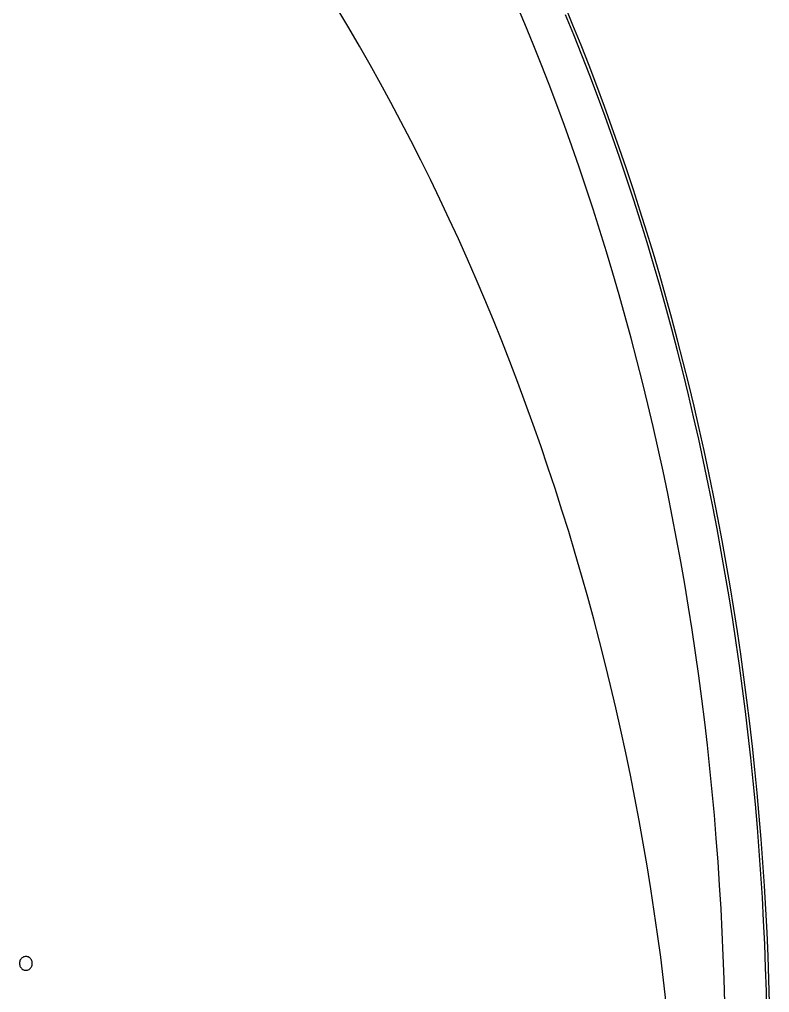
# Model space of a CAD drawing. Extents: x -1 to 217, y -22 to 302.
# Drawn here: x 157 to 217, y 146.1 to 224 of the extents above; entities that cross this region are included whole.
import ezdxf

# ---------------------------------------------------------------- set-up
doc = ezdxf.new("R2010")
doc.units = 0

msp = doc.modelspace()

# ---------------------------------------------------------------- linework, layer by layer
at = {"layer": 'ELLIPSES'}
for p, q in [((197.433, 223.673), (196.761, 225.265)), ((183.335, 223.363), (182.462, 224.821)), ((201.293, 223.575), (200.631, 225.175)), ((201.361, 222.793), (200.704, 224.398)), ((184.196, 221.89), (183.335, 223.363)), ((198.094, 222.07), (197.433, 223.673)), ((201.943, 221.964), (201.293, 223.575)), ((202.006, 221.176), (201.361, 222.793)), ((185.044, 220.404), (184.196, 221.89)), ((198.741, 220.454), (198.094, 222.07)), ((202.58, 220.342), (201.943, 221.964)), ((202.638, 219.549), (202.006, 221.176)), ((185.881, 218.905), (185.044, 220.404)), ((199.376, 218.828), (198.741, 220.454)), ((203.204, 218.709), (202.58, 220.342)), ((203.257, 217.911), (202.638, 219.549)), ((186.705, 217.392), (185.881, 218.905)), ((199.998, 217.19), (199.376, 218.828)), ((203.816, 217.065), (203.204, 218.709)), ((203.863, 216.262), (203.257, 217.911)), ((187.517, 215.867), (186.705, 217.392)), ((200.606, 215.541), (199.998, 217.19)), ((204.415, 215.411), (203.816, 217.065)), ((204.456, 214.603), (203.863, 216.262)), ((188.316, 214.329), (187.517, 215.867)), ((201.202, 213.881), (200.606, 215.541)), ((205, 213.746), (204.415, 215.411)), ((205.036, 212.933), (204.456, 214.603)), ((189.102, 212.778), (188.316, 214.329)), ((201.784, 212.211), (201.202, 213.881)), ((205.573, 212.072), (205, 213.746)), ((205.603, 211.254), (205.036, 212.933)), ((189.875, 211.215), (189.102, 212.778)), ((202.353, 210.531), (201.784, 212.211)), ((206.132, 210.388), (205.573, 212.072)), ((206.157, 209.565), (205.603, 211.254)), ((190.636, 209.64), (189.875, 211.215)), ((202.909, 208.84), (202.353, 210.531)), ((206.679, 208.694), (206.132, 210.388)), ((191.383, 208.053), (190.636, 209.64)), ((206.698, 207.867), (206.157, 209.565)), ((203.451, 207.14), (202.909, 208.84)), ((207.212, 206.991), (206.679, 208.694)), ((192.117, 206.455), (191.383, 208.053)), ((207.225, 206.159), (206.698, 207.867)), ((203.98, 205.43), (203.451, 207.14)), ((207.732, 205.279), (207.212, 206.991)), ((192.838, 204.845), (192.117, 206.455)), ((207.739, 204.443), (207.225, 206.159)), ((204.495, 203.711), (203.98, 205.43)), ((208.238, 203.559), (207.732, 205.279)), ((193.545, 203.225), (192.838, 204.845)), ((208.239, 202.718), (207.739, 204.443)), ((204.996, 201.982), (204.495, 203.711)), ((208.731, 201.829), (208.238, 203.559)), ((194.239, 201.594), (193.545, 203.225)), ((208.726, 200.984), (208.239, 202.718)), ((205.484, 200.245), (204.996, 201.982)), ((194.919, 199.952), (194.239, 201.594)), ((209.21, 200.092), (208.731, 201.829)), ((209.2, 199.242), (208.726, 200.984)), ((195.586, 198.3), (194.919, 199.952)), ((205.957, 198.5), (205.484, 200.245)), ((209.676, 198.346), (209.21, 200.092)), ((209.659, 197.492), (209.2, 199.242)), ((196.238, 196.637), (195.586, 198.3)), ((206.417, 196.746), (205.957, 198.5)), ((210.128, 196.592), (209.676, 198.346)), ((210.105, 195.734), (209.659, 197.492)), ((196.877, 194.965), (196.238, 196.637)), ((206.863, 194.984), (206.417, 196.746)), ((210.566, 194.831), (210.128, 196.592)), ((210.537, 193.969), (210.105, 195.734)), ((197.502, 193.284), (196.877, 194.965)), ((207.295, 193.214), (206.863, 194.984)), ((210.99, 193.062), (210.566, 194.831)), ((210.956, 192.196), (210.537, 193.969)), ((198.112, 191.593), (197.502, 193.284)), ((207.713, 191.436), (207.295, 193.214)), ((211.401, 191.286), (210.99, 193.062)), ((211.36, 190.416), (210.956, 192.196)), ((198.709, 189.894), (198.112, 191.593)), ((208.117, 189.652), (207.713, 191.436)), ((211.797, 189.503), (211.401, 191.286)), ((211.751, 188.629), (211.36, 190.416)), ((199.291, 188.185), (198.709, 189.894)), ((208.506, 187.86), (208.117, 189.652)), ((212.18, 187.714), (211.797, 189.503)), ((212.127, 186.836), (211.751, 188.629)), ((199.858, 186.468), (199.291, 188.185)), ((208.882, 186.061), (208.506, 187.86)), ((212.549, 185.918), (212.18, 187.714)), ((200.411, 184.743), (199.858, 186.468)), ((212.489, 185.036), (212.127, 186.836)), ((209.243, 184.256), (208.882, 186.061)), ((212.903, 184.115), (212.549, 185.918)), ((200.95, 183.01), (200.411, 184.743)), ((212.838, 183.231), (212.489, 185.036)), ((209.589, 182.444), (209.243, 184.256)), ((213.244, 182.307), (212.903, 184.115)), ((213.172, 181.419), (212.838, 183.231)), ((201.474, 181.269), (200.95, 183.01)), ((209.921, 180.626), (209.589, 182.444)), ((213.57, 180.493), (213.244, 182.307)), ((201.983, 179.521), (201.474, 181.269)), ((213.492, 179.602), (213.172, 181.419)), ((210.239, 178.803), (209.921, 180.626)), ((213.882, 178.674), (213.57, 180.493)), ((202.477, 177.765), (201.983, 179.521)), ((213.797, 177.779), (213.492, 179.602)), ((210.543, 176.974), (210.239, 178.803)), ((214.18, 176.849), (213.882, 178.674)), ((202.957, 176.003), (202.477, 177.765)), ((214.089, 175.951), (213.797, 177.779)), ((210.831, 175.14), (210.543, 176.974)), ((214.464, 175.019), (214.18, 176.849)), ((203.421, 174.234), (202.957, 176.003)), ((214.366, 174.118), (214.089, 175.951)), ((211.106, 173.3), (210.831, 175.14)), ((214.733, 173.185), (214.464, 175.019)), ((203.871, 172.458), (203.421, 174.234)), ((214.628, 172.281), (214.366, 174.118)), ((211.365, 171.456), (211.106, 173.3)), ((214.988, 171.346), (214.733, 173.185)), ((204.305, 170.677), (203.871, 172.458)), ((214.877, 170.439), (214.628, 172.281)), ((211.61, 169.608), (211.365, 171.456)), ((215.229, 169.503), (214.988, 171.346)), ((204.724, 168.89), (204.305, 170.677)), ((215.11, 168.593), (214.877, 170.439)), ((211.84, 167.755), (211.61, 169.608)), ((215.455, 167.655), (215.229, 169.503)), ((205.128, 167.097), (204.724, 168.89)), ((215.33, 166.744), (215.11, 168.593)), ((212.056, 165.898), (211.84, 167.755)), ((215.667, 165.804), (215.455, 167.655)), ((205.517, 165.299), (205.128, 167.097)), ((215.535, 164.89), (215.33, 166.744)), ((205.89, 163.495), (205.517, 165.299)), ((212.256, 164.037), (212.056, 165.898)), ((215.864, 163.95), (215.667, 165.804)), ((215.725, 163.033), (215.535, 164.89)), ((212.442, 162.173), (212.256, 164.037)), ((216.046, 162.092), (215.864, 163.95)), ((206.248, 161.688), (205.89, 163.495)), ((215.901, 161.173), (215.725, 163.033)), ((212.614, 160.306), (212.442, 162.173)), ((206.59, 159.875), (206.248, 161.688)), ((216.215, 160.231), (216.046, 162.092)), ((216.062, 159.31), (215.901, 161.173)), ((206.917, 158.059), (206.59, 159.875)), ((212.77, 158.436), (212.614, 160.306)), ((216.368, 158.368), (216.215, 160.231)), ((216.209, 157.445), (216.062, 159.31)), ((212.911, 156.563), (212.77, 158.436)), ((216.507, 156.502), (216.368, 158.368)), ((207.229, 156.238), (206.917, 158.059)), ((216.341, 155.576), (216.209, 157.445)), ((207.524, 154.414), (207.229, 156.238)), ((213.038, 154.688), (212.911, 156.563)), ((216.631, 154.633), (216.507, 156.502)), ((216.458, 153.706), (216.341, 155.576)), ((207.804, 152.587), (207.524, 154.414)), ((213.15, 152.811), (213.038, 154.688)), ((216.741, 152.763), (216.631, 154.633)), ((216.561, 151.834), (216.458, 153.706)), ((213.247, 150.932), (213.15, 152.811)), ((208.069, 150.757), (207.804, 152.587)), ((216.836, 150.891), (216.741, 152.763)), ((216.649, 149.961), (216.561, 151.834)), ((208.317, 148.924), (208.069, 150.757)), ((213.329, 149.051), (213.247, 150.932)), ((216.917, 149.017), (216.836, 150.891)), ((216.723, 148.085), (216.649, 149.961)), ((157.168, 148.87), (157.117, 148.822)), ((157.224, 148.91), (157.168, 148.87)), ((157.284, 148.942), (157.224, 148.91)), ((157.347, 148.965), (157.284, 148.942)), ((157.413, 148.979), (157.347, 148.965)), ((157.48, 148.984), (157.413, 148.979)), ((157.547, 148.979), (157.48, 148.984)), ((157.613, 148.965), (157.547, 148.979)), ((157.676, 148.942), (157.613, 148.965)), ((157.736, 148.91), (157.676, 148.942)), ((157.792, 148.87), (157.736, 148.91)), ((157.843, 148.822), (157.792, 148.87)), ((208.55, 147.088), (208.317, 148.924)), ((213.396, 147.169), (213.329, 149.051)), ((216.983, 147.142), (216.917, 149.017)), ((156.972, 148.503), (156.967, 148.431)), ((156.967, 148.431), (156.972, 148.359)), ((156.985, 148.574), (156.972, 148.503)), ((156.972, 148.359), (156.985, 148.288)), ((157.006, 148.643), (156.985, 148.574)), ((156.985, 148.288), (157.006, 148.22)), ((157.036, 148.707), (157.006, 148.643)), ((157.006, 148.22), (157.036, 148.155)), ((157.073, 148.768), (157.036, 148.707)), ((157.036, 148.155), (157.073, 148.095)), ((157.117, 148.822), (157.073, 148.768)), ((157.073, 148.095), (157.117, 148.041)), ((157.887, 148.768), (157.843, 148.822)), ((157.843, 148.041), (157.887, 148.095)), ((157.924, 148.707), (157.887, 148.768)), ((157.887, 148.095), (157.924, 148.155)), ((157.954, 148.643), (157.924, 148.707)), ((157.924, 148.155), (157.954, 148.22)), ((157.975, 148.574), (157.954, 148.643)), ((157.954, 148.22), (157.975, 148.288)), ((157.988, 148.503), (157.975, 148.574)), ((157.975, 148.288), (157.988, 148.359)), ((157.993, 148.431), (157.988, 148.503)), ((157.988, 148.359), (157.993, 148.431)), ((157.117, 148.041), (157.168, 147.993)), ((157.168, 147.993), (157.224, 147.953)), ((157.224, 147.953), (157.284, 147.921)), ((157.284, 147.921), (157.347, 147.898)), ((157.347, 147.898), (157.413, 147.883)), ((157.413, 147.883), (157.48, 147.879)), ((157.48, 147.879), (157.547, 147.883)), ((157.547, 147.883), (157.613, 147.898)), ((157.613, 147.898), (157.676, 147.921)), ((157.676, 147.921), (157.736, 147.953)), ((157.736, 147.953), (157.792, 147.993)), ((157.792, 147.993), (157.843, 148.041)), ((216.782, 146.209), (216.723, 148.085)), ((208.767, 145.25), (208.55, 147.088)), ((213.448, 145.286), (213.396, 147.169)), ((217.034, 145.266), (216.983, 147.142)), ((216.826, 144.332), (216.782, 146.209))]:
    msp.add_line(p, q, dxfattribs=at)

doc.saveas('drawing.dxf')
